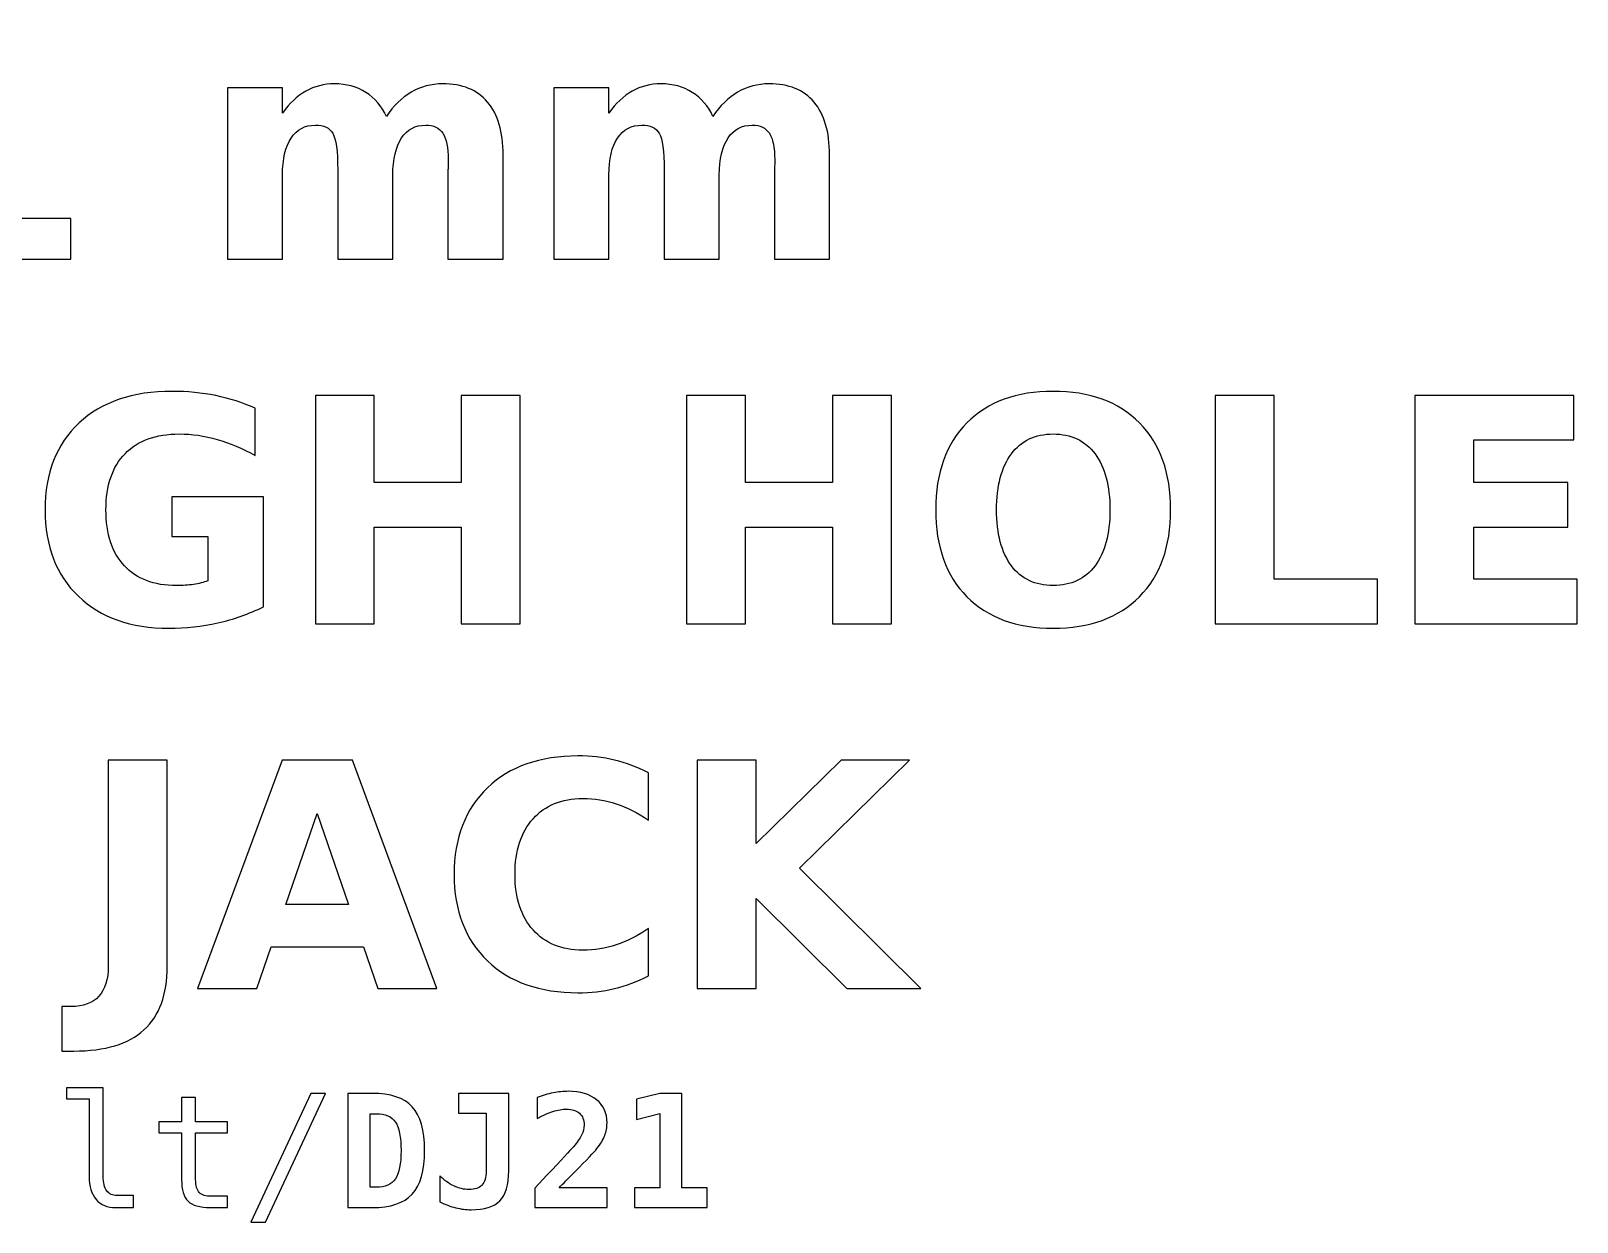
# Model space of a CAD drawing. Header units: centimetres. Extents: x -11.39 to -9.62, y -15.56 to -13.22.
# Drawn here: x -10.604 to -9.617, y -13.985 to -13.224 of the extents above; entities that cross this region are included whole.
import ezdxf

# ---------------------------------------------------------------- set-up
doc = ezdxf.new("R2010")
doc.units = ezdxf.units.CM
doc.header["$MEASUREMENT"] = 0
doc.layers.add('Layer 1', color=7, linetype='Continuous')

msp = doc.modelspace()

# ---------------------------------------------------------------- linework, layer by layer
at = {"layer": 'Layer 1', "color": 250}
for points, knots in [([(-10.68033, -13.34388), (-10.68033, -13.34388), (-10.64713, -13.34388), (-10.64713, -13.34388), (-10.64713, -13.34388), (-10.64713, -13.34388), (-10.64713, -13.24965), (-10.64713, -13.24965), (-10.64713, -13.24965), (-10.64713, -13.24965), (-10.68119, -13.25668), (-10.68119, -13.25668), (-10.68119, -13.25668), (-10.68119, -13.25668), (-10.68119, -13.23108), (-10.68119, -13.23108), (-10.68119, -13.23108), (-10.68119, -13.23108), (-10.64733, -13.22405), (-10.64733, -13.22405), (-10.64733, -13.22405), (-10.64733, -13.22405), (-10.61159, -13.22405), (-10.61159, -13.22405), (-10.61159, -13.22405), (-10.61159, -13.22405), (-10.61159, -13.34388), (-10.61159, -13.34388), (-10.61159, -13.34388), (-10.61159, -13.34388), (-10.57839, -13.34388), (-10.57839, -13.34388), (-10.57839, -13.34388), (-10.57839, -13.34388), (-10.57839, -13.36985), (-10.57839, -13.36985), (-10.57839, -13.36985), (-10.57839, -13.36985), (-10.68033, -13.36985), (-10.68033, -13.36985), (-10.68033, -13.36985), (-10.68033, -13.36985), (-10.68033, -13.34388), (-10.68033, -13.34388)], [0, 0, 0, 0, 0.090909, 0.090909, 0.090909, 0.090909, 0.181818, 0.181818, 0.181818, 0.181818, 0.272727, 0.272727, 0.272727, 0.272727, 0.363636, 0.363636, 0.363636, 0.363636, 0.454545, 0.454545, 0.454545, 0.454545, 0.545455, 0.545455, 0.545455, 0.545455, 0.636364, 0.636364, 0.636364, 0.636364, 0.727273, 0.727273, 0.727273, 0.727273, 0.818182, 0.818182, 0.818182, 0.818182, 0.909091, 0.909091, 0.909091, 0.909091, 1, 1, 1, 1]), ([(-10.37679, -13.27865), (-10.37236, -13.27188), (-10.36713, -13.26672), (-10.36103, -13.26318), (-10.36103, -13.26318), (-10.35493, -13.25962), (-10.34826, -13.25785), (-10.34096, -13.25785), (-10.34096, -13.25785), (-10.32839, -13.25785), (-10.31883, -13.26172), (-10.31226, -13.26948), (-10.31226, -13.26948), (-10.30569, -13.27722), (-10.30239, -13.28848), (-10.30239, -13.30325), (-10.30239, -13.30325), (-10.30239, -13.30325), (-10.30239, -13.36985), (-10.30239, -13.36985), (-10.30239, -13.36985), (-10.30239, -13.36985), (-10.33756, -13.36985), (-10.33756, -13.36985), (-10.33756, -13.36985), (-10.33756, -13.36985), (-10.33756, -13.31282), (-10.33756, -13.31282), (-10.33756, -13.31282), (-10.33749, -13.31198), (-10.33746, -13.31112), (-10.33743, -13.31018), (-10.33743, -13.31018), (-10.33739, -13.30928), (-10.33736, -13.30798), (-10.33736, -13.30628), (-10.33736, -13.30628), (-10.33736, -13.29855), (-10.33849, -13.29292), (-10.34079, -13.28945), (-10.34079, -13.28945), (-10.34306, -13.28595), (-10.34673, -13.28422), (-10.35179, -13.28422), (-10.35179, -13.28422), (-10.35846, -13.28422), (-10.36356, -13.28695), (-10.36719, -13.29242), (-10.36719, -13.29242), (-10.37079, -13.29788), (-10.37266, -13.30578), (-10.37279, -13.31615), (-10.37279, -13.31615), (-10.37279, -13.31615), (-10.37279, -13.36985), (-10.37279, -13.36985), (-10.37279, -13.36985), (-10.37279, -13.36985), (-10.40796, -13.36985), (-10.40796, -13.36985), (-10.40796, -13.36985), (-10.40796, -13.36985), (-10.40796, -13.31282), (-10.40796, -13.31282), (-10.40796, -13.31282), (-10.40796, -13.30072), (-10.40899, -13.29292), (-10.41109, -13.28945), (-10.41109, -13.28945), (-10.41316, -13.28595), (-10.41686, -13.28422), (-10.42219, -13.28422), (-10.42219, -13.28422), (-10.42893, -13.28422), (-10.43409, -13.28698), (-10.43773, -13.29248), (-10.43773, -13.29248), (-10.44136, -13.29798), (-10.44319, -13.30582), (-10.44319, -13.31605), (-10.44319, -13.31605), (-10.44319, -13.31605), (-10.44319, -13.36985), (-10.44319, -13.36985), (-10.44319, -13.36985), (-10.44319, -13.36985), (-10.47836, -13.36985), (-10.47836, -13.36985), (-10.47836, -13.36985), (-10.47836, -13.36985), (-10.47836, -13.26048), (-10.47836, -13.26048), (-10.47836, -13.26048), (-10.47836, -13.26048), (-10.44319, -13.26048), (-10.44319, -13.26048), (-10.44319, -13.26048), (-10.44319, -13.26048), (-10.44319, -13.27652), (-10.44319, -13.27652), (-10.44319, -13.27652), (-10.43889, -13.27032), (-10.43396, -13.26568), (-10.42839, -13.26255), (-10.42839, -13.26255), (-10.42283, -13.25942), (-10.41669, -13.25785), (-10.40999, -13.25785), (-10.40999, -13.25785), (-10.40246, -13.25785), (-10.39576, -13.25968), (-10.38999, -13.26332), (-10.38999, -13.26332), (-10.38419, -13.26698), (-10.37979, -13.27208), (-10.37679, -13.27865)], [0, 0, 0, 0, 0.034483, 0.034483, 0.034483, 0.034483, 0.068966, 0.068966, 0.068966, 0.068966, 0.103448, 0.103448, 0.103448, 0.103448, 0.137931, 0.137931, 0.137931, 0.137931, 0.172414, 0.172414, 0.172414, 0.172414, 0.206897, 0.206897, 0.206897, 0.206897, 0.241379, 0.241379, 0.241379, 0.241379, 0.275862, 0.275862, 0.275862, 0.275862, 0.310345, 0.310345, 0.310345, 0.310345, 0.344828, 0.344828, 0.344828, 0.344828, 0.37931, 0.37931, 0.37931, 0.37931, 0.413793, 0.413793, 0.413793, 0.413793, 0.448276, 0.448276, 0.448276, 0.448276, 0.482759, 0.482759, 0.482759, 0.482759, 0.517241, 0.517241, 0.517241, 0.517241, 0.551724, 0.551724, 0.551724, 0.551724, 0.586207, 0.586207, 0.586207, 0.586207, 0.62069, 0.62069, 0.62069, 0.62069, 0.655172, 0.655172, 0.655172, 0.655172, 0.689655, 0.689655, 0.689655, 0.689655, 0.724138, 0.724138, 0.724138, 0.724138, 0.758621, 0.758621, 0.758621, 0.758621, 0.793103, 0.793103, 0.793103, 0.793103, 0.827586, 0.827586, 0.827586, 0.827586, 0.862069, 0.862069, 0.862069, 0.862069, 0.896552, 0.896552, 0.896552, 0.896552, 0.931034, 0.931034, 0.931034, 0.931034, 0.965517, 0.965517, 0.965517, 0.965517, 1, 1, 1, 1]), ([(-10.16839, -13.27865), (-10.16396, -13.27188), (-10.15873, -13.26672), (-10.15263, -13.26318), (-10.15263, -13.26318), (-10.14653, -13.25962), (-10.13986, -13.25785), (-10.13256, -13.25785), (-10.13256, -13.25785), (-10.11999, -13.25785), (-10.11043, -13.26172), (-10.10386, -13.26948), (-10.10386, -13.26948), (-10.09729, -13.27722), (-10.09399, -13.28848), (-10.09399, -13.30325), (-10.09399, -13.30325), (-10.09399, -13.30325), (-10.09399, -13.36985), (-10.09399, -13.36985), (-10.09399, -13.36985), (-10.09399, -13.36985), (-10.12916, -13.36985), (-10.12916, -13.36985), (-10.12916, -13.36985), (-10.12916, -13.36985), (-10.12916, -13.31282), (-10.12916, -13.31282), (-10.12916, -13.31282), (-10.12909, -13.31198), (-10.12906, -13.31112), (-10.12903, -13.31018), (-10.12903, -13.31018), (-10.12899, -13.30928), (-10.12896, -13.30798), (-10.12896, -13.30628), (-10.12896, -13.30628), (-10.12896, -13.29855), (-10.13009, -13.29292), (-10.13239, -13.28945), (-10.13239, -13.28945), (-10.13466, -13.28595), (-10.13833, -13.28422), (-10.14339, -13.28422), (-10.14339, -13.28422), (-10.15006, -13.28422), (-10.15516, -13.28695), (-10.15879, -13.29242), (-10.15879, -13.29242), (-10.16239, -13.29788), (-10.16426, -13.30578), (-10.16439, -13.31615), (-10.16439, -13.31615), (-10.16439, -13.31615), (-10.16439, -13.36985), (-10.16439, -13.36985), (-10.16439, -13.36985), (-10.16439, -13.36985), (-10.19956, -13.36985), (-10.19956, -13.36985), (-10.19956, -13.36985), (-10.19956, -13.36985), (-10.19956, -13.31282), (-10.19956, -13.31282), (-10.19956, -13.31282), (-10.19956, -13.30072), (-10.20059, -13.29292), (-10.20269, -13.28945), (-10.20269, -13.28945), (-10.20476, -13.28595), (-10.20846, -13.28422), (-10.21379, -13.28422), (-10.21379, -13.28422), (-10.22053, -13.28422), (-10.22569, -13.28698), (-10.22933, -13.29248), (-10.22933, -13.29248), (-10.23296, -13.29798), (-10.23479, -13.30582), (-10.23479, -13.31605), (-10.23479, -13.31605), (-10.23479, -13.31605), (-10.23479, -13.36985), (-10.23479, -13.36985), (-10.23479, -13.36985), (-10.23479, -13.36985), (-10.26996, -13.36985), (-10.26996, -13.36985), (-10.26996, -13.36985), (-10.26996, -13.36985), (-10.26996, -13.26048), (-10.26996, -13.26048), (-10.26996, -13.26048), (-10.26996, -13.26048), (-10.23479, -13.26048), (-10.23479, -13.26048), (-10.23479, -13.26048), (-10.23479, -13.26048), (-10.23479, -13.27652), (-10.23479, -13.27652), (-10.23479, -13.27652), (-10.23049, -13.27032), (-10.22556, -13.26568), (-10.21999, -13.26255), (-10.21999, -13.26255), (-10.21443, -13.25942), (-10.20829, -13.25785), (-10.20159, -13.25785), (-10.20159, -13.25785), (-10.19406, -13.25785), (-10.18736, -13.25968), (-10.18159, -13.26332), (-10.18159, -13.26332), (-10.17579, -13.26698), (-10.17139, -13.27208), (-10.16839, -13.27865)], [0, 0, 0, 0, 0.034483, 0.034483, 0.034483, 0.034483, 0.068966, 0.068966, 0.068966, 0.068966, 0.103448, 0.103448, 0.103448, 0.103448, 0.137931, 0.137931, 0.137931, 0.137931, 0.172414, 0.172414, 0.172414, 0.172414, 0.206897, 0.206897, 0.206897, 0.206897, 0.241379, 0.241379, 0.241379, 0.241379, 0.275862, 0.275862, 0.275862, 0.275862, 0.310345, 0.310345, 0.310345, 0.310345, 0.344828, 0.344828, 0.344828, 0.344828, 0.37931, 0.37931, 0.37931, 0.37931, 0.413793, 0.413793, 0.413793, 0.413793, 0.448276, 0.448276, 0.448276, 0.448276, 0.482759, 0.482759, 0.482759, 0.482759, 0.517241, 0.517241, 0.517241, 0.517241, 0.551724, 0.551724, 0.551724, 0.551724, 0.586207, 0.586207, 0.586207, 0.586207, 0.62069, 0.62069, 0.62069, 0.62069, 0.655172, 0.655172, 0.655172, 0.655172, 0.689655, 0.689655, 0.689655, 0.689655, 0.724138, 0.724138, 0.724138, 0.724138, 0.758621, 0.758621, 0.758621, 0.758621, 0.793103, 0.793103, 0.793103, 0.793103, 0.827586, 0.827586, 0.827586, 0.827586, 0.862069, 0.862069, 0.862069, 0.862069, 0.896552, 0.896552, 0.896552, 0.896552, 0.931034, 0.931034, 0.931034, 0.931034, 0.965517, 0.965517, 0.965517, 0.965517, 1, 1, 1, 1]), ([(-10.4553, -13.59182), (-10.46466, -13.59638), (-10.4744, -13.59978), (-10.4845, -13.60208), (-10.4845, -13.60208), (-10.4946, -13.60435), (-10.505, -13.60548), (-10.51576, -13.60548), (-10.51576, -13.60548), (-10.54003, -13.60548), (-10.55926, -13.59868), (-10.57346, -13.58512), (-10.57346, -13.58512), (-10.58766, -13.57155), (-10.59476, -13.55315), (-10.59476, -13.52988), (-10.59476, -13.52988), (-10.59476, -13.50638), (-10.58753, -13.48792), (-10.5731, -13.47442), (-10.5731, -13.47442), (-10.55863, -13.46095), (-10.53883, -13.45422), (-10.5137, -13.45422), (-10.5137, -13.45422), (-10.504, -13.45422), (-10.4947, -13.45512), (-10.4858, -13.45695), (-10.4858, -13.45695), (-10.47693, -13.45878), (-10.46853, -13.46148), (-10.46066, -13.46505), (-10.46066, -13.46505), (-10.46066, -13.46505), (-10.46066, -13.49522), (-10.46066, -13.49522), (-10.46066, -13.49522), (-10.4688, -13.49058), (-10.4769, -13.48715), (-10.48493, -13.48488), (-10.48493, -13.48488), (-10.49296, -13.48258), (-10.50103, -13.48145), (-10.5091, -13.48145), (-10.5091, -13.48145), (-10.5241, -13.48145), (-10.53563, -13.48565), (-10.54373, -13.49402), (-10.54373, -13.49402), (-10.55183, -13.50238), (-10.5559, -13.51435), (-10.5559, -13.52988), (-10.5559, -13.52988), (-10.5559, -13.54532), (-10.552, -13.55725), (-10.54416, -13.56565), (-10.54416, -13.56565), (-10.53636, -13.57405), (-10.52526, -13.57825), (-10.51086, -13.57825), (-10.51086, -13.57825), (-10.50696, -13.57825), (-10.50333, -13.57802), (-10.49996, -13.57752), (-10.49996, -13.57752), (-10.4966, -13.57702), (-10.4936, -13.57625), (-10.49093, -13.57522), (-10.49093, -13.57522), (-10.49093, -13.57522), (-10.49093, -13.54688), (-10.49093, -13.54688), (-10.49093, -13.54688), (-10.49093, -13.54688), (-10.51386, -13.54688), (-10.51386, -13.54688), (-10.51386, -13.54688), (-10.51386, -13.54688), (-10.51386, -13.52168), (-10.51386, -13.52168), (-10.51386, -13.52168), (-10.51386, -13.52168), (-10.4553, -13.52168), (-10.4553, -13.52168), (-10.4553, -13.52168), (-10.4553, -13.52168), (-10.4553, -13.59182), (-10.4553, -13.59182)], [0, 0, 0, 0, 0.045455, 0.045455, 0.045455, 0.045455, 0.090909, 0.090909, 0.090909, 0.090909, 0.136364, 0.136364, 0.136364, 0.136364, 0.181818, 0.181818, 0.181818, 0.181818, 0.227273, 0.227273, 0.227273, 0.227273, 0.272727, 0.272727, 0.272727, 0.272727, 0.318182, 0.318182, 0.318182, 0.318182, 0.363636, 0.363636, 0.363636, 0.363636, 0.409091, 0.409091, 0.409091, 0.409091, 0.454545, 0.454545, 0.454545, 0.454545, 0.5, 0.5, 0.5, 0.5, 0.545455, 0.545455, 0.545455, 0.545455, 0.590909, 0.590909, 0.590909, 0.590909, 0.636364, 0.636364, 0.636364, 0.636364, 0.681818, 0.681818, 0.681818, 0.681818, 0.727273, 0.727273, 0.727273, 0.727273, 0.772727, 0.772727, 0.772727, 0.772727, 0.818182, 0.818182, 0.818182, 0.818182, 0.863636, 0.863636, 0.863636, 0.863636, 0.909091, 0.909091, 0.909091, 0.909091, 0.954545, 0.954545, 0.954545, 0.954545, 1, 1, 1, 1]), ([(-10.42219, -13.45685), (-10.42219, -13.45685), (-10.38459, -13.45685), (-10.38459, -13.45685), (-10.38459, -13.45685), (-10.38459, -13.45685), (-10.38459, -13.51242), (-10.38459, -13.51242), (-10.38459, -13.51242), (-10.38459, -13.51242), (-10.32913, -13.51242), (-10.32913, -13.51242), (-10.32913, -13.51242), (-10.32913, -13.51242), (-10.32913, -13.45685), (-10.32913, -13.45685), (-10.32913, -13.45685), (-10.32913, -13.45685), (-10.29153, -13.45685), (-10.29153, -13.45685), (-10.29153, -13.45685), (-10.29153, -13.45685), (-10.29153, -13.60265), (-10.29153, -13.60265), (-10.29153, -13.60265), (-10.29153, -13.60265), (-10.32913, -13.60265), (-10.32913, -13.60265), (-10.32913, -13.60265), (-10.32913, -13.60265), (-10.32913, -13.54085), (-10.32913, -13.54085), (-10.32913, -13.54085), (-10.32913, -13.54085), (-10.38459, -13.54085), (-10.38459, -13.54085), (-10.38459, -13.54085), (-10.38459, -13.54085), (-10.38459, -13.60265), (-10.38459, -13.60265), (-10.38459, -13.60265), (-10.38459, -13.60265), (-10.42219, -13.60265), (-10.42219, -13.60265), (-10.42219, -13.60265), (-10.42219, -13.60265), (-10.42219, -13.45685), (-10.42219, -13.45685)], [0, 0, 0, 0, 0.083333, 0.083333, 0.083333, 0.083333, 0.166667, 0.166667, 0.166667, 0.166667, 0.25, 0.25, 0.25, 0.25, 0.333333, 0.333333, 0.333333, 0.333333, 0.416667, 0.416667, 0.416667, 0.416667, 0.5, 0.5, 0.5, 0.5, 0.583333, 0.583333, 0.583333, 0.583333, 0.666667, 0.666667, 0.666667, 0.666667, 0.75, 0.75, 0.75, 0.75, 0.833333, 0.833333, 0.833333, 0.833333, 0.916667, 0.916667, 0.916667, 0.916667, 1, 1, 1, 1]), ([(-10.18519, -13.45685), (-10.18519, -13.45685), (-10.14759, -13.45685), (-10.14759, -13.45685), (-10.14759, -13.45685), (-10.14759, -13.45685), (-10.14759, -13.51242), (-10.14759, -13.51242), (-10.14759, -13.51242), (-10.14759, -13.51242), (-10.09213, -13.51242), (-10.09213, -13.51242), (-10.09213, -13.51242), (-10.09213, -13.51242), (-10.09213, -13.45685), (-10.09213, -13.45685), (-10.09213, -13.45685), (-10.09213, -13.45685), (-10.05453, -13.45685), (-10.05453, -13.45685), (-10.05453, -13.45685), (-10.05453, -13.45685), (-10.05453, -13.60265), (-10.05453, -13.60265), (-10.05453, -13.60265), (-10.05453, -13.60265), (-10.09213, -13.60265), (-10.09213, -13.60265), (-10.09213, -13.60265), (-10.09213, -13.60265), (-10.09213, -13.54085), (-10.09213, -13.54085), (-10.09213, -13.54085), (-10.09213, -13.54085), (-10.14759, -13.54085), (-10.14759, -13.54085), (-10.14759, -13.54085), (-10.14759, -13.54085), (-10.14759, -13.60265), (-10.14759, -13.60265), (-10.14759, -13.60265), (-10.14759, -13.60265), (-10.18519, -13.60265), (-10.18519, -13.60265), (-10.18519, -13.60265), (-10.18519, -13.60265), (-10.18519, -13.45685), (-10.18519, -13.45685)], [0, 0, 0, 0, 0.083333, 0.083333, 0.083333, 0.083333, 0.166667, 0.166667, 0.166667, 0.166667, 0.25, 0.25, 0.25, 0.25, 0.333333, 0.333333, 0.333333, 0.333333, 0.416667, 0.416667, 0.416667, 0.416667, 0.5, 0.5, 0.5, 0.5, 0.583333, 0.583333, 0.583333, 0.583333, 0.666667, 0.666667, 0.666667, 0.666667, 0.75, 0.75, 0.75, 0.75, 0.833333, 0.833333, 0.833333, 0.833333, 0.916667, 0.916667, 0.916667, 0.916667, 1, 1, 1, 1]), ([(-9.95122, -13.45422), (-9.92779, -13.45422), (-9.90942, -13.46092), (-9.89616, -13.47435), (-9.89616, -13.47435), (-9.88286, -13.48775), (-9.87622, -13.50625), (-9.87622, -13.52988), (-9.87622, -13.52988), (-9.87622, -13.55345), (-9.88286, -13.57195), (-9.89616, -13.58535), (-9.89616, -13.58535), (-9.90942, -13.59878), (-9.92779, -13.60548), (-9.95122, -13.60548), (-9.95122, -13.60548), (-9.97459, -13.60548), (-9.99292, -13.59878), (-10.00626, -13.58535), (-10.00626, -13.58535), (-10.01956, -13.57195), (-10.02622, -13.55345), (-10.02622, -13.52988), (-10.02622, -13.52988), (-10.02622, -13.50625), (-10.01956, -13.48775), (-10.00626, -13.47435), (-10.00626, -13.47435), (-9.99292, -13.46092), (-9.97459, -13.45422), (-9.95122, -13.45422)], [0, 0, 0, 0, 0.125, 0.125, 0.125, 0.125, 0.25, 0.25, 0.25, 0.25, 0.375, 0.375, 0.375, 0.375, 0.5, 0.5, 0.5, 0.5, 0.625, 0.625, 0.625, 0.625, 0.75, 0.75, 0.75, 0.75, 0.875, 0.875, 0.875, 0.875, 1, 1, 1, 1]), ([(-9.84779, -13.45685), (-9.84779, -13.45685), (-9.81019, -13.45685), (-9.81019, -13.45685), (-9.81019, -13.45685), (-9.81019, -13.45685), (-9.81019, -13.57422), (-9.81019, -13.57422), (-9.81019, -13.57422), (-9.81019, -13.57422), (-9.74419, -13.57422), (-9.74419, -13.57422), (-9.74419, -13.57422), (-9.74419, -13.57422), (-9.74419, -13.60265), (-9.74419, -13.60265), (-9.74419, -13.60265), (-9.74419, -13.60265), (-9.84779, -13.60265), (-9.84779, -13.60265), (-9.84779, -13.60265), (-9.84779, -13.60265), (-9.84779, -13.45685), (-9.84779, -13.45685)], [0, 0, 0, 0, 0.166667, 0.166667, 0.166667, 0.166667, 0.333333, 0.333333, 0.333333, 0.333333, 0.5, 0.5, 0.5, 0.5, 0.666667, 0.666667, 0.666667, 0.666667, 0.833333, 0.833333, 0.833333, 0.833333, 1, 1, 1, 1]), ([(-9.72036, -13.45685), (-9.72036, -13.45685), (-9.6189, -13.45685), (-9.6189, -13.45685), (-9.6189, -13.45685), (-9.6189, -13.45685), (-9.6189, -13.48528), (-9.6189, -13.48528), (-9.6189, -13.48528), (-9.6189, -13.48528), (-9.68276, -13.48528), (-9.68276, -13.48528), (-9.68276, -13.48528), (-9.68276, -13.48528), (-9.68276, -13.51242), (-9.68276, -13.51242), (-9.68276, -13.51242), (-9.68276, -13.51242), (-9.62273, -13.51242), (-9.62273, -13.51242), (-9.62273, -13.51242), (-9.62273, -13.51242), (-9.62273, -13.54085), (-9.62273, -13.54085), (-9.62273, -13.54085), (-9.62273, -13.54085), (-9.68276, -13.54085), (-9.68276, -13.54085), (-9.68276, -13.54085), (-9.68276, -13.54085), (-9.68276, -13.57422), (-9.68276, -13.57422), (-9.68276, -13.57422), (-9.68276, -13.57422), (-9.61676, -13.57422), (-9.61676, -13.57422), (-9.61676, -13.57422), (-9.61676, -13.57422), (-9.61676, -13.60265), (-9.61676, -13.60265), (-9.61676, -13.60265), (-9.61676, -13.60265), (-9.72036, -13.60265), (-9.72036, -13.60265), (-9.72036, -13.60265), (-9.72036, -13.60265), (-9.72036, -13.45685), (-9.72036, -13.45685)], [0, 0, 0, 0, 0.083333, 0.083333, 0.083333, 0.083333, 0.166667, 0.166667, 0.166667, 0.166667, 0.25, 0.25, 0.25, 0.25, 0.333333, 0.333333, 0.333333, 0.333333, 0.416667, 0.416667, 0.416667, 0.416667, 0.5, 0.5, 0.5, 0.5, 0.583333, 0.583333, 0.583333, 0.583333, 0.666667, 0.666667, 0.666667, 0.666667, 0.75, 0.75, 0.75, 0.75, 0.833333, 0.833333, 0.833333, 0.833333, 0.916667, 0.916667, 0.916667, 0.916667, 1, 1, 1, 1]), ([(-9.95122, -13.48145), (-9.96269, -13.48145), (-9.97156, -13.48568), (-9.97789, -13.49415), (-9.97789, -13.49415), (-9.98419, -13.50262), (-9.98736, -13.51452), (-9.98736, -13.52988), (-9.98736, -13.52988), (-9.98736, -13.54522), (-9.98419, -13.55708), (-9.97789, -13.56555), (-9.97789, -13.56555), (-9.97156, -13.57402), (-9.96269, -13.57825), (-9.95122, -13.57825), (-9.95122, -13.57825), (-9.93969, -13.57825), (-9.93079, -13.57402), (-9.92446, -13.56555), (-9.92446, -13.56555), (-9.91816, -13.55708), (-9.91499, -13.54522), (-9.91499, -13.52988), (-9.91499, -13.52988), (-9.91499, -13.51452), (-9.91816, -13.50262), (-9.92446, -13.49415), (-9.92446, -13.49415), (-9.93079, -13.48568), (-9.93969, -13.48145), (-9.95122, -13.48145)], [0, 0, 0, 0, 0.125, 0.125, 0.125, 0.125, 0.25, 0.25, 0.25, 0.25, 0.375, 0.375, 0.375, 0.375, 0.5, 0.5, 0.5, 0.5, 0.625, 0.625, 0.625, 0.625, 0.75, 0.75, 0.75, 0.75, 0.875, 0.875, 0.875, 0.875, 1, 1, 1, 1]), ([(-10.55443, -13.68965), (-10.55443, -13.68965), (-10.51683, -13.68965), (-10.51683, -13.68965), (-10.51683, -13.68965), (-10.51683, -13.68965), (-10.51683, -13.82128), (-10.51683, -13.82128), (-10.51683, -13.82128), (-10.51683, -13.83945), (-10.52177, -13.85302), (-10.53163, -13.86202), (-10.53163, -13.86202), (-10.5415, -13.87098), (-10.55643, -13.87548), (-10.5764, -13.87548), (-10.5764, -13.87548), (-10.5764, -13.87548), (-10.58403, -13.87548), (-10.58403, -13.87548), (-10.58403, -13.87548), (-10.58403, -13.87548), (-10.58403, -13.84705), (-10.58403, -13.84705), (-10.58403, -13.84705), (-10.58403, -13.84705), (-10.57817, -13.84705), (-10.57817, -13.84705), (-10.57817, -13.84705), (-10.57037, -13.84705), (-10.56443, -13.84488), (-10.56043, -13.84052), (-10.56043, -13.84052), (-10.55643, -13.83615), (-10.55443, -13.82975), (-10.55443, -13.82128), (-10.55443, -13.82128), (-10.55443, -13.82128), (-10.55443, -13.68965), (-10.55443, -13.68965)], [0, 0, 0, 0, 0.1, 0.1, 0.1, 0.1, 0.2, 0.2, 0.2, 0.2, 0.3, 0.3, 0.3, 0.3, 0.4, 0.4, 0.4, 0.4, 0.5, 0.5, 0.5, 0.5, 0.6, 0.6, 0.6, 0.6, 0.7, 0.7, 0.7, 0.7, 0.8, 0.8, 0.8, 0.8, 0.9, 0.9, 0.9, 0.9, 1, 1, 1, 1]), ([(-10.39157, -13.80892), (-10.39157, -13.80892), (-10.45037, -13.80892), (-10.45037, -13.80892), (-10.45037, -13.80892), (-10.45037, -13.80892), (-10.45963, -13.83545), (-10.45963, -13.83545), (-10.45963, -13.83545), (-10.45963, -13.83545), (-10.49743, -13.83545), (-10.49743, -13.83545), (-10.49743, -13.83545), (-10.49743, -13.83545), (-10.44343, -13.68965), (-10.44343, -13.68965), (-10.44343, -13.68965), (-10.44343, -13.68965), (-10.3986, -13.68965), (-10.3986, -13.68965), (-10.3986, -13.68965), (-10.3986, -13.68965), (-10.3446, -13.83545), (-10.3446, -13.83545), (-10.3446, -13.83545), (-10.3446, -13.83545), (-10.3824, -13.83545), (-10.3824, -13.83545), (-10.3824, -13.83545), (-10.3824, -13.83545), (-10.39157, -13.80892), (-10.39157, -13.80892)], [0, 0, 0, 0, 0.125, 0.125, 0.125, 0.125, 0.25, 0.25, 0.25, 0.25, 0.375, 0.375, 0.375, 0.375, 0.5, 0.5, 0.5, 0.5, 0.625, 0.625, 0.625, 0.625, 0.75, 0.75, 0.75, 0.75, 0.875, 0.875, 0.875, 0.875, 1, 1, 1, 1]), ([(-10.2096, -13.82745), (-10.2165, -13.83102), (-10.2237, -13.83372), (-10.2312, -13.83555), (-10.2312, -13.83555), (-10.23867, -13.83738), (-10.2465, -13.83828), (-10.25463, -13.83828), (-10.25463, -13.83828), (-10.2789, -13.83828), (-10.29813, -13.83148), (-10.31233, -13.81792), (-10.31233, -13.81792), (-10.32653, -13.80435), (-10.33363, -13.78595), (-10.33363, -13.76268), (-10.33363, -13.76268), (-10.33363, -13.73938), (-10.32653, -13.72095), (-10.31233, -13.70738), (-10.31233, -13.70738), (-10.29813, -13.69382), (-10.2789, -13.68702), (-10.25463, -13.68702), (-10.25463, -13.68702), (-10.2465, -13.68702), (-10.23867, -13.68792), (-10.2312, -13.68975), (-10.2312, -13.68975), (-10.2237, -13.69158), (-10.2165, -13.69428), (-10.2096, -13.69785), (-10.2096, -13.69785), (-10.2096, -13.69785), (-10.2096, -13.72802), (-10.2096, -13.72802), (-10.2096, -13.72802), (-10.21657, -13.72325), (-10.22343, -13.71978), (-10.2302, -13.71758), (-10.2302, -13.71758), (-10.23697, -13.71535), (-10.2441, -13.71425), (-10.2516, -13.71425), (-10.2516, -13.71425), (-10.265, -13.71425), (-10.27557, -13.71855), (-10.28323, -13.72715), (-10.28323, -13.72715), (-10.29093, -13.73575), (-10.29477, -13.74758), (-10.29477, -13.76268), (-10.29477, -13.76268), (-10.29477, -13.77775), (-10.29093, -13.78955), (-10.28323, -13.79815), (-10.28323, -13.79815), (-10.27557, -13.80675), (-10.265, -13.81105), (-10.2516, -13.81105), (-10.2516, -13.81105), (-10.2441, -13.81105), (-10.23697, -13.80995), (-10.2302, -13.80772), (-10.2302, -13.80772), (-10.22343, -13.80552), (-10.21657, -13.80205), (-10.2096, -13.79728), (-10.2096, -13.79728), (-10.2096, -13.79728), (-10.2096, -13.82745), (-10.2096, -13.82745)], [0, 0, 0, 0, 0.055556, 0.055556, 0.055556, 0.055556, 0.111111, 0.111111, 0.111111, 0.111111, 0.166667, 0.166667, 0.166667, 0.166667, 0.222222, 0.222222, 0.222222, 0.222222, 0.277778, 0.277778, 0.277778, 0.277778, 0.333333, 0.333333, 0.333333, 0.333333, 0.388889, 0.388889, 0.388889, 0.388889, 0.444444, 0.444444, 0.444444, 0.444444, 0.5, 0.5, 0.5, 0.5, 0.555556, 0.555556, 0.555556, 0.555556, 0.611111, 0.611111, 0.611111, 0.611111, 0.666667, 0.666667, 0.666667, 0.666667, 0.722222, 0.722222, 0.722222, 0.722222, 0.777778, 0.777778, 0.777778, 0.777778, 0.833333, 0.833333, 0.833333, 0.833333, 0.888889, 0.888889, 0.888889, 0.888889, 0.944444, 0.944444, 0.944444, 0.944444, 1, 1, 1, 1]), ([(-10.17846, -13.68965), (-10.17846, -13.68965), (-10.14086, -13.68965), (-10.14086, -13.68965), (-10.14086, -13.68965), (-10.14086, -13.68965), (-10.14086, -13.74288), (-10.14086, -13.74288), (-10.14086, -13.74288), (-10.14086, -13.74288), (-10.08666, -13.68965), (-10.08666, -13.68965), (-10.08666, -13.68965), (-10.08666, -13.68965), (-10.04303, -13.68965), (-10.04303, -13.68965), (-10.04303, -13.68965), (-10.04303, -13.68965), (-10.11323, -13.75868), (-10.11323, -13.75868), (-10.11323, -13.75868), (-10.11323, -13.75868), (-10.0358, -13.83545), (-10.0358, -13.83545), (-10.0358, -13.83545), (-10.0358, -13.83545), (-10.08286, -13.83545), (-10.08286, -13.83545), (-10.08286, -13.83545), (-10.08286, -13.83545), (-10.14086, -13.77802), (-10.14086, -13.77802), (-10.14086, -13.77802), (-10.14086, -13.77802), (-10.14086, -13.83545), (-10.14086, -13.83545), (-10.14086, -13.83545), (-10.14086, -13.83545), (-10.17846, -13.83545), (-10.17846, -13.83545), (-10.17846, -13.83545), (-10.17846, -13.83545), (-10.17846, -13.68965), (-10.17846, -13.68965)], [0, 0, 0, 0, 0.090909, 0.090909, 0.090909, 0.090909, 0.181818, 0.181818, 0.181818, 0.181818, 0.272727, 0.272727, 0.272727, 0.272727, 0.363636, 0.363636, 0.363636, 0.363636, 0.454545, 0.454545, 0.454545, 0.454545, 0.545455, 0.545455, 0.545455, 0.545455, 0.636364, 0.636364, 0.636364, 0.636364, 0.727273, 0.727273, 0.727273, 0.727273, 0.818182, 0.818182, 0.818182, 0.818182, 0.909091, 0.909091, 0.909091, 0.909091, 1, 1, 1, 1]), ([(-10.441, -13.78185), (-10.441, -13.78185), (-10.40103, -13.78185), (-10.40103, -13.78185), (-10.40103, -13.78185), (-10.40103, -13.78185), (-10.42097, -13.72385), (-10.42097, -13.72385), (-10.42097, -13.72385), (-10.42097, -13.72385), (-10.441, -13.78185), (-10.441, -13.78185)], [0, 0, 0, 0, 0.333333, 0.333333, 0.333333, 0.333333, 0.666667, 0.666667, 0.666667, 0.666667, 1, 1, 1, 1]), ([(-10.55763, -13.95562), (-10.55763, -13.95966), (-10.5569, -13.96269), (-10.55541, -13.96474), (-10.55541, -13.96474), (-10.55393, -13.96679), (-10.55175, -13.96782), (-10.54885, -13.96782), (-10.54885, -13.96782), (-10.54885, -13.96782), (-10.53835, -13.96782), (-10.53835, -13.96782), (-10.53835, -13.96782), (-10.53835, -13.96782), (-10.53835, -13.97544), (-10.53835, -13.97544), (-10.53835, -13.97544), (-10.53835, -13.97544), (-10.54971, -13.97544), (-10.54971, -13.97544), (-10.54971, -13.97544), (-10.5551, -13.97544), (-10.55925, -13.97371), (-10.5622, -13.97026), (-10.5622, -13.97026), (-10.56515, -13.96681), (-10.56661, -13.96192), (-10.56661, -13.95562), (-10.56661, -13.95562), (-10.56661, -13.95562), (-10.56661, -13.90596), (-10.56661, -13.90596), (-10.56661, -13.90596), (-10.56661, -13.90596), (-10.58101, -13.90596), (-10.58101, -13.90596), (-10.58101, -13.90596), (-10.58101, -13.90596), (-10.58101, -13.89892), (-10.58101, -13.89892), (-10.58101, -13.89892), (-10.58101, -13.89892), (-10.55763, -13.89892), (-10.55763, -13.89892), (-10.55763, -13.89892), (-10.55763, -13.89892), (-10.55763, -13.95562), (-10.55763, -13.95562)], [0, 0, 0, 0, 0.083333, 0.083333, 0.083333, 0.083333, 0.166667, 0.166667, 0.166667, 0.166667, 0.25, 0.25, 0.25, 0.25, 0.333333, 0.333333, 0.333333, 0.333333, 0.416667, 0.416667, 0.416667, 0.416667, 0.5, 0.5, 0.5, 0.5, 0.583333, 0.583333, 0.583333, 0.583333, 0.666667, 0.666667, 0.666667, 0.666667, 0.75, 0.75, 0.75, 0.75, 0.833333, 0.833333, 0.833333, 0.833333, 0.916667, 0.916667, 0.916667, 0.916667, 1, 1, 1, 1]), ([(-10.49865, -13.90522), (-10.49865, -13.90522), (-10.49865, -13.92076), (-10.49865, -13.92076), (-10.49865, -13.92076), (-10.49865, -13.92076), (-10.47823, -13.92076), (-10.47823, -13.92076), (-10.47823, -13.92076), (-10.47823, -13.92076), (-10.47823, -13.92774), (-10.47823, -13.92774), (-10.47823, -13.92774), (-10.47823, -13.92774), (-10.49865, -13.92774), (-10.49865, -13.92774), (-10.49865, -13.92774), (-10.49865, -13.92774), (-10.49865, -13.95742), (-10.49865, -13.95742), (-10.49865, -13.95742), (-10.49865, -13.96146), (-10.49788, -13.96427), (-10.49635, -13.96586), (-10.49635, -13.96586), (-10.49481, -13.96746), (-10.49215, -13.96826), (-10.48835, -13.96826), (-10.48835, -13.96826), (-10.48835, -13.96826), (-10.47823, -13.96826), (-10.47823, -13.96826), (-10.47823, -13.96826), (-10.47823, -13.96826), (-10.47823, -13.97544), (-10.47823, -13.97544), (-10.47823, -13.97544), (-10.47823, -13.97544), (-10.48921, -13.97544), (-10.48921, -13.97544), (-10.48921, -13.97544), (-10.49596, -13.97544), (-10.50071, -13.97409), (-10.50348, -13.97139), (-10.50348, -13.97139), (-10.50625, -13.96869), (-10.50763, -13.96402), (-10.50763, -13.95742), (-10.50763, -13.95742), (-10.50763, -13.95742), (-10.50763, -13.92774), (-10.50763, -13.92774), (-10.50763, -13.92774), (-10.50763, -13.92774), (-10.52223, -13.92774), (-10.52223, -13.92774), (-10.52223, -13.92774), (-10.52223, -13.92774), (-10.52223, -13.92076), (-10.52223, -13.92076), (-10.52223, -13.92076), (-10.52223, -13.92076), (-10.50763, -13.92076), (-10.50763, -13.92076), (-10.50763, -13.92076), (-10.50763, -13.92076), (-10.50763, -13.90522), (-10.50763, -13.90522), (-10.50763, -13.90522), (-10.50763, -13.90522), (-10.49865, -13.90522), (-10.49865, -13.90522)], [0, 0, 0, 0, 0.055556, 0.055556, 0.055556, 0.055556, 0.111111, 0.111111, 0.111111, 0.111111, 0.166667, 0.166667, 0.166667, 0.166667, 0.222222, 0.222222, 0.222222, 0.222222, 0.277778, 0.277778, 0.277778, 0.277778, 0.333333, 0.333333, 0.333333, 0.333333, 0.388889, 0.388889, 0.388889, 0.388889, 0.444444, 0.444444, 0.444444, 0.444444, 0.5, 0.5, 0.5, 0.5, 0.555556, 0.555556, 0.555556, 0.555556, 0.611111, 0.611111, 0.611111, 0.611111, 0.666667, 0.666667, 0.666667, 0.666667, 0.722222, 0.722222, 0.722222, 0.722222, 0.777778, 0.777778, 0.777778, 0.777778, 0.833333, 0.833333, 0.833333, 0.833333, 0.888889, 0.888889, 0.888889, 0.888889, 0.944444, 0.944444, 0.944444, 0.944444, 1, 1, 1, 1]), ([(-10.42501, -13.90254), (-10.42501, -13.90254), (-10.41573, -13.90254), (-10.41573, -13.90254), (-10.41573, -13.90254), (-10.41573, -13.90254), (-10.45411, -13.98472), (-10.45411, -13.98472), (-10.45411, -13.98472), (-10.45411, -13.98472), (-10.46345, -13.98472), (-10.46345, -13.98472), (-10.46345, -13.98472), (-10.46345, -13.98472), (-10.42501, -13.90254), (-10.42501, -13.90254)], [0, 0, 0, 0, 0.25, 0.25, 0.25, 0.25, 0.5, 0.5, 0.5, 0.5, 0.75, 0.75, 0.75, 0.75, 1, 1, 1, 1]), ([(-10.40155, -13.90254), (-10.40155, -13.90254), (-10.38611, -13.90254), (-10.38611, -13.90254), (-10.38611, -13.90254), (-10.37421, -13.90254), (-10.36563, -13.90537), (-10.3604, -13.91106), (-10.3604, -13.91106), (-10.35515, -13.91674), (-10.35253, -13.92602), (-10.35253, -13.93892), (-10.35253, -13.93892), (-10.35253, -13.95184), (-10.35515, -13.96116), (-10.3604, -13.96687), (-10.3604, -13.96687), (-10.36563, -13.97259), (-10.37421, -13.97544), (-10.38611, -13.97544), (-10.38611, -13.97544), (-10.38611, -13.97544), (-10.40155, -13.97544), (-10.40155, -13.97544), (-10.40155, -13.97544), (-10.40155, -13.97544), (-10.40155, -13.90254), (-10.40155, -13.90254)], [0, 0, 0, 0, 0.142857, 0.142857, 0.142857, 0.142857, 0.285714, 0.285714, 0.285714, 0.285714, 0.428571, 0.428571, 0.428571, 0.428571, 0.571429, 0.571429, 0.571429, 0.571429, 0.714286, 0.714286, 0.714286, 0.714286, 0.857143, 0.857143, 0.857143, 0.857143, 1, 1, 1, 1]), ([(-10.34271, -13.97182), (-10.34271, -13.97182), (-10.34271, -13.95512), (-10.34271, -13.95512), (-10.34271, -13.95512), (-10.33991, -13.95799), (-10.33693, -13.96017), (-10.33375, -13.96167), (-10.33375, -13.96167), (-10.33058, -13.96317), (-10.32738, -13.96392), (-10.32415, -13.96392), (-10.32415, -13.96392), (-10.32038, -13.96392), (-10.31761, -13.96297), (-10.31585, -13.96109), (-10.31585, -13.96109), (-10.3141, -13.95921), (-10.31321, -13.95619), (-10.31321, -13.95204), (-10.31321, -13.95204), (-10.31321, -13.95204), (-10.31321, -13.91524), (-10.31321, -13.91524), (-10.31321, -13.91524), (-10.31321, -13.91524), (-10.33085, -13.91524), (-10.33085, -13.91524), (-10.33085, -13.91524), (-10.33085, -13.91524), (-10.33085, -13.90254), (-10.33085, -13.90254), (-10.33085, -13.90254), (-10.33085, -13.90254), (-10.29881, -13.90254), (-10.29881, -13.90254), (-10.29881, -13.90254), (-10.29881, -13.90254), (-10.29881, -13.95204), (-10.29881, -13.95204), (-10.29881, -13.95204), (-10.29881, -13.96094), (-10.30068, -13.96729), (-10.3044, -13.97112), (-10.3044, -13.97112), (-10.30813, -13.97494), (-10.31428, -13.97686), (-10.32285, -13.97686), (-10.32285, -13.97686), (-10.32593, -13.97686), (-10.32916, -13.97644), (-10.33253, -13.97559), (-10.33253, -13.97559), (-10.3359, -13.97474), (-10.3393, -13.97349), (-10.34271, -13.97182)], [0, 0, 0, 0, 0.071429, 0.071429, 0.071429, 0.071429, 0.142857, 0.142857, 0.142857, 0.142857, 0.214286, 0.214286, 0.214286, 0.214286, 0.285714, 0.285714, 0.285714, 0.285714, 0.357143, 0.357143, 0.357143, 0.357143, 0.428571, 0.428571, 0.428571, 0.428571, 0.5, 0.5, 0.5, 0.5, 0.571429, 0.571429, 0.571429, 0.571429, 0.642857, 0.642857, 0.642857, 0.642857, 0.714286, 0.714286, 0.714286, 0.714286, 0.785714, 0.785714, 0.785714, 0.785714, 0.857143, 0.857143, 0.857143, 0.857143, 0.928571, 0.928571, 0.928571, 0.928571, 1, 1, 1, 1]), ([(-10.26665, -13.96274), (-10.26665, -13.96274), (-10.23593, -13.96274), (-10.23593, -13.96274), (-10.23593, -13.96274), (-10.23593, -13.96274), (-10.23593, -13.97544), (-10.23593, -13.97544), (-10.23593, -13.97544), (-10.23593, -13.97544), (-10.28221, -13.97544), (-10.28221, -13.97544), (-10.28221, -13.97544), (-10.28221, -13.97544), (-10.28221, -13.96312), (-10.28221, -13.96312), (-10.28221, -13.96312), (-10.28221, -13.96312), (-10.2744, -13.95484), (-10.2744, -13.95484), (-10.2744, -13.95484), (-10.26513, -13.94497), (-10.2595, -13.93891), (-10.25751, -13.93662), (-10.25751, -13.93662), (-10.25508, -13.93382), (-10.25331, -13.93134), (-10.25225, -13.92917), (-10.25225, -13.92917), (-10.25116, -13.92701), (-10.25063, -13.92487), (-10.25063, -13.92276), (-10.25063, -13.92276), (-10.25063, -13.91951), (-10.25161, -13.91699), (-10.25358, -13.91522), (-10.25358, -13.91522), (-10.25555, -13.91344), (-10.25835, -13.91256), (-10.26195, -13.91256), (-10.26195, -13.91256), (-10.26453, -13.91256), (-10.26741, -13.91307), (-10.27061, -13.91409), (-10.27061, -13.91409), (-10.27383, -13.91512), (-10.27716, -13.91661), (-10.28065, -13.91856), (-10.28065, -13.91856), (-10.28065, -13.91856), (-10.28065, -13.90512), (-10.28065, -13.90512), (-10.28065, -13.90512), (-10.27716, -13.90386), (-10.27376, -13.90289), (-10.27041, -13.90222), (-10.27041, -13.90222), (-10.26708, -13.90156), (-10.26388, -13.90122), (-10.26083, -13.90122), (-10.26083, -13.90122), (-10.25311, -13.90122), (-10.24705, -13.90302), (-10.24265, -13.90662), (-10.24265, -13.90662), (-10.23823, -13.91021), (-10.23603, -13.91512), (-10.23603, -13.92134), (-10.23603, -13.92134), (-10.23603, -13.92421), (-10.23651, -13.92689), (-10.23746, -13.92939), (-10.23746, -13.92939), (-10.23843, -13.93191), (-10.24008, -13.93469), (-10.24243, -13.93774), (-10.24243, -13.93774), (-10.24415, -13.93996), (-10.24888, -13.94494), (-10.25663, -13.95269), (-10.25663, -13.95269), (-10.26083, -13.95687), (-10.26416, -13.96024), (-10.26665, -13.96274)], [0, 0, 0, 0, 0.047619, 0.047619, 0.047619, 0.047619, 0.095238, 0.095238, 0.095238, 0.095238, 0.142857, 0.142857, 0.142857, 0.142857, 0.190476, 0.190476, 0.190476, 0.190476, 0.238095, 0.238095, 0.238095, 0.238095, 0.285714, 0.285714, 0.285714, 0.285714, 0.333333, 0.333333, 0.333333, 0.333333, 0.380952, 0.380952, 0.380952, 0.380952, 0.428571, 0.428571, 0.428571, 0.428571, 0.47619, 0.47619, 0.47619, 0.47619, 0.52381, 0.52381, 0.52381, 0.52381, 0.571429, 0.571429, 0.571429, 0.571429, 0.619048, 0.619048, 0.619048, 0.619048, 0.666667, 0.666667, 0.666667, 0.666667, 0.714286, 0.714286, 0.714286, 0.714286, 0.761905, 0.761905, 0.761905, 0.761905, 0.809524, 0.809524, 0.809524, 0.809524, 0.857143, 0.857143, 0.857143, 0.857143, 0.904762, 0.904762, 0.904762, 0.904762, 0.952381, 0.952381, 0.952381, 0.952381, 1, 1, 1, 1]), ([(-10.21845, -13.96274), (-10.21845, -13.96274), (-10.20233, -13.96274), (-10.20233, -13.96274), (-10.20233, -13.96274), (-10.20233, -13.96274), (-10.20233, -13.91542), (-10.20233, -13.91542), (-10.20233, -13.91542), (-10.20233, -13.91542), (-10.21731, -13.91914), (-10.21731, -13.91914), (-10.21731, -13.91914), (-10.21731, -13.91914), (-10.21731, -13.90616), (-10.21731, -13.90616), (-10.21731, -13.90616), (-10.21731, -13.90616), (-10.20223, -13.90254), (-10.20223, -13.90254), (-10.20223, -13.90254), (-10.20223, -13.90254), (-10.18831, -13.90254), (-10.18831, -13.90254), (-10.18831, -13.90254), (-10.18831, -13.90254), (-10.18831, -13.96274), (-10.18831, -13.96274), (-10.18831, -13.96274), (-10.18831, -13.96274), (-10.1722, -13.96274), (-10.1722, -13.96274), (-10.1722, -13.96274), (-10.1722, -13.96274), (-10.1722, -13.97544), (-10.1722, -13.97544), (-10.1722, -13.97544), (-10.1722, -13.97544), (-10.21845, -13.97544), (-10.21845, -13.97544), (-10.21845, -13.97544), (-10.21845, -13.97544), (-10.21845, -13.96274), (-10.21845, -13.96274)], [0, 0, 0, 0, 0.090909, 0.090909, 0.090909, 0.090909, 0.181818, 0.181818, 0.181818, 0.181818, 0.272727, 0.272727, 0.272727, 0.272727, 0.363636, 0.363636, 0.363636, 0.363636, 0.454545, 0.454545, 0.454545, 0.454545, 0.545455, 0.545455, 0.545455, 0.545455, 0.636364, 0.636364, 0.636364, 0.636364, 0.727273, 0.727273, 0.727273, 0.727273, 0.818182, 0.818182, 0.818182, 0.818182, 0.909091, 0.909091, 0.909091, 0.909091, 1, 1, 1, 1]), ([(-10.38715, -13.91552), (-10.38715, -13.91552), (-10.38715, -13.96246), (-10.38715, -13.96246), (-10.38715, -13.96246), (-10.38715, -13.96246), (-10.38325, -13.96246), (-10.38325, -13.96246), (-10.38325, -13.96246), (-10.37758, -13.96246), (-10.37353, -13.96067), (-10.37113, -13.95711), (-10.37113, -13.95711), (-10.36871, -13.95354), (-10.36751, -13.94747), (-10.36751, -13.93892), (-10.36751, -13.93892), (-10.36751, -13.93042), (-10.36871, -13.92439), (-10.37113, -13.92084), (-10.37113, -13.92084), (-10.37353, -13.91729), (-10.37758, -13.91552), (-10.38325, -13.91552), (-10.38325, -13.91552), (-10.38325, -13.91552), (-10.38715, -13.91552), (-10.38715, -13.91552)], [0, 0, 0, 0, 0.142857, 0.142857, 0.142857, 0.142857, 0.285714, 0.285714, 0.285714, 0.285714, 0.428571, 0.428571, 0.428571, 0.428571, 0.571429, 0.571429, 0.571429, 0.571429, 0.714286, 0.714286, 0.714286, 0.714286, 0.857143, 0.857143, 0.857143, 0.857143, 1, 1, 1, 1])]:
    msp.add_open_spline(points, degree=3, knots=knots, dxfattribs=at)

doc.saveas('drawing.dxf')
